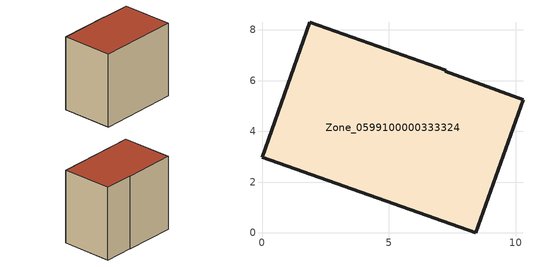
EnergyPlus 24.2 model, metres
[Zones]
Zone_0599100000333324
 floor ground (C_G): 0,2.98 1.89,8.31 7.24,6.42 7.22,6.37 10.28,5.25 8.42,0 z0.34
 wall outside (C_F): 1.89,8.31 0,2.98 8.42,0 10.28,5.25 7.22,6.37 7.24,6.42 1.89,8.31 z0.34:8.43
 roof outside (C_R): 8.42,0 10.28,5.25 7.22,6.37 7.24,6.42 1.89,8.31 0,2.98 z8.43
[BUILDING]
Pand.0599100000333324: North Axis=0; Terrain=City; Loads Convergence Tolerance Value=0.04; Temperature Convergence Tolerance Value=0.4; Solar Distribution=FullExterior; Maximum Number of Warmup Days=25; Minimum Number of Warmup Days=1
[Site:Location]
Rotterdam.The.Hague.AP_ZH_NLD Design_Conditions: Latitude=51.96; Longitude=4.45; Time Zone=1; Elevation=-4.5
[SITE:GROUNDTEMPERATURE:BUILDINGSURFACE]
18, 18, 18, 18, 18, 18, 18, 18, 18, 18, 18, 18
[MATERIAL] Thermal Absorptance=0.9; Solar Absorptance=0.7; Visible Absorptance=0.7
Name | Roughness | Thickness | Conductivity | Density | Specific Heat
G.TC.1975-1991 | MediumSmooth | 0.15 | 0.288461 | 540 | 1210
F.TC.1975-1991 | Rough | 0.3 | 0.230769 | 1920 | 840
R.TC.1975-1991 | MediumRough | 0.2 | 0.153846 | 1500 | 1000
[CONSTRUCTION]
C_G: G.TC.1975-1991
C_F: F.TC.1975-1991
C_R: R.TC.1975-1991
[ZONE]
Zone_0599100000333324: Type=1; Multiplier=1; Ceiling Height=Autocalculate; Volume=Autocalculate; Floor Area=autocalculate; Part of Total Floor Area=Yes
[ZONEINFILTRATION:DESIGNFLOWRATE]
Infil_Zone_0599100000333324: Zone or ZoneList or Space or SpaceList=Zone_0599100000333324; Schedule=AlwaysOn; Design Flow Rate Calculation Method=Flow/Area; Flow Rate per Floor Area=0.003; Constant Term Coefficient=1; Temperature Term Coefficient=0; Velocity Term Coefficient=0; Velocity Squared Term Coefficient=0
[HVACTEMPLATE:ZONE:IDEALLOADSAIRSYSTEM]
Zone_0599100000333324: Maximum Heating Supply Air Temperature=50; Minimum Cooling Supply Air Temperature=13; Maximum Heating Supply Air Humidity Ratio=0.0156; Minimum Cooling Supply Air Humidity Ratio=0.0077; Heating Limit=NoLimit; Cooling Limit=NoLimit; Dehumidification Control Type=ConstantSensibleHeatRatio; Cooling Sensible Heat Ratio=0.7; Dehumidification Setpoint=60; Humidification Control Type=None; Humidification Setpoint=30; Outdoor Air Method=None; Outdoor Air Flow Rate per Person=0.00944; Outdoor Air Flow Rate per Zone Floor Area=0; Outdoor Air Flow Rate per Zone=0; Demand Controlled Ventilation Type=None; Outdoor Air Economizer Type=NoEconomizer; Heat Recovery Type=None; Sensible Heat Recovery Effectiveness=0.7; Latent Heat Recovery Effectiveness=0.65
[ZONECONTROL:THERMOSTAT]
ThermostatControl_Zone_0599100000333324: Zone or ZoneList=Zone_0599100000333324; Control Type Schedule=DualSetpointControlType; Control 1=Thermostat_Zone_0599100000333324; Temperature Difference Between Cutout And Setpoint=0
[THERMOSTATSETPOINT:DUALSETPOINT]
Thermostat_Zone_0599100000333324: Heating Setpoint Temperature Schedule=HeatingSetpoint_Zone_0599100000333324; Cooling Setpoint Temperature Schedule=CoolingSetpoint_Zone_0599100000333324
[SCHEDULE:COMPACT]
HeatingSetpoint_Zone_0599100000333324: Through: 12/31, For: AllDays, Until: 24:00, 21
CoolingSetpoint_Zone_0599100000333324: Through: 12/31, For: AllDays, Until: 24:00, 24
DualSetpointControlType: Through: 12/31, For: AllDays, Until: 24:00, 4
AlwaysOn: Through: 12/31, For: AllDays, Until: 24:00, 1
